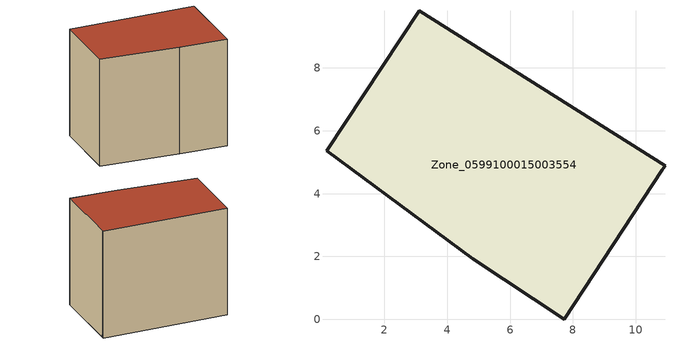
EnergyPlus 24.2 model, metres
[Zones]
Zone_0599100015003554
 floor ground (C_G): 10.93,4.89 10.84,4.76 7.73,0 4.82,1.93 0.16,5.37 3.12,9.82 z0.72
 wall outside (C_F): 3.12,9.82 0.16,5.37 4.82,1.93 7.73,0 10.84,4.76 10.93,4.89 3.12,9.82 z0.72:8.72
 roof outside (C_R): 10.84,4.76 10.93,4.89 3.12,9.82 0.16,5.37 4.82,1.93 7.73,0 z8.72
[BUILDING]
Pand.0599100015003554: North Axis=0; Terrain=City; Loads Convergence Tolerance Value=0.04; Temperature Convergence Tolerance Value=0.4; Solar Distribution=FullExterior; Maximum Number of Warmup Days=25; Minimum Number of Warmup Days=1
[Site:Location]
Rotterdam.The.Hague.AP_ZH_NLD Design_Conditions: Latitude=51.96; Longitude=4.45; Time Zone=1; Elevation=-4.5
[SITE:GROUNDTEMPERATURE:BUILDINGSURFACE]
18, 18, 18, 18, 18, 18, 18, 18, 18, 18, 18, 18
[MATERIAL] Thermal Absorptance=0.9; Solar Absorptance=0.7; Visible Absorptance=0.7
Name | Roughness | Thickness | Conductivity | Density | Specific Heat
G.TC.1975-1991 | MediumSmooth | 0.15 | 0.288461 | 540 | 1210
F.TC.1975-1991 | Rough | 0.3 | 0.230769 | 1920 | 840
R.TC.1975-1991 | MediumRough | 0.2 | 0.153846 | 1500 | 1000
[CONSTRUCTION]
C_G: G.TC.1975-1991
C_F: F.TC.1975-1991
C_R: R.TC.1975-1991
[ZONE]
Zone_0599100015003554: Type=1; Multiplier=1; Ceiling Height=Autocalculate; Volume=Autocalculate; Floor Area=autocalculate; Part of Total Floor Area=Yes
[ZONEINFILTRATION:DESIGNFLOWRATE]
Infil_Zone_0599100015003554: Zone or ZoneList or Space or SpaceList=Zone_0599100015003554; Schedule=AlwaysOn; Design Flow Rate Calculation Method=Flow/Area; Flow Rate per Floor Area=0.003; Constant Term Coefficient=1; Temperature Term Coefficient=0; Velocity Term Coefficient=0; Velocity Squared Term Coefficient=0
[HVACTEMPLATE:ZONE:IDEALLOADSAIRSYSTEM]
Zone_0599100015003554: Maximum Heating Supply Air Temperature=50; Minimum Cooling Supply Air Temperature=13; Maximum Heating Supply Air Humidity Ratio=0.0156; Minimum Cooling Supply Air Humidity Ratio=0.0077; Heating Limit=NoLimit; Cooling Limit=NoLimit; Dehumidification Control Type=ConstantSensibleHeatRatio; Cooling Sensible Heat Ratio=0.7; Dehumidification Setpoint=60; Humidification Control Type=None; Humidification Setpoint=30; Outdoor Air Method=None; Outdoor Air Flow Rate per Person=0.00944; Outdoor Air Flow Rate per Zone Floor Area=0; Outdoor Air Flow Rate per Zone=0; Demand Controlled Ventilation Type=None; Outdoor Air Economizer Type=NoEconomizer; Heat Recovery Type=None; Sensible Heat Recovery Effectiveness=0.7; Latent Heat Recovery Effectiveness=0.65
[ZONECONTROL:THERMOSTAT]
ThermostatControl_Zone_0599100015003554: Zone or ZoneList=Zone_0599100015003554; Control Type Schedule=DualSetpointControlType; Control 1=Thermostat_Zone_0599100015003554; Temperature Difference Between Cutout And Setpoint=0
[THERMOSTATSETPOINT:DUALSETPOINT]
Thermostat_Zone_0599100015003554: Heating Setpoint Temperature Schedule=HeatingSetpoint_Zone_0599100015003554; Cooling Setpoint Temperature Schedule=CoolingSetpoint_Zone_0599100015003554
[SCHEDULE:COMPACT]
HeatingSetpoint_Zone_0599100015003554: Through: 12/31, For: AllDays, Until: 24:00, 21
CoolingSetpoint_Zone_0599100015003554: Through: 12/31, For: AllDays, Until: 24:00, 24
DualSetpointControlType: Through: 12/31, For: AllDays, Until: 24:00, 4
AlwaysOn: Through: 12/31, For: AllDays, Until: 24:00, 1
